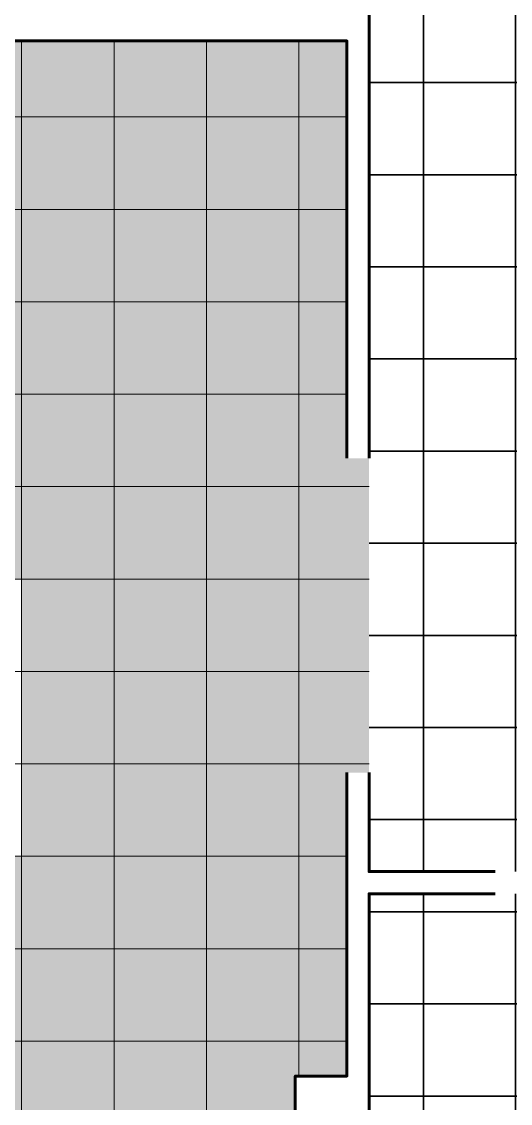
# Model space of a CAD drawing. Header units: millimetres. Extents: x -510890 to 418982, y -118257 to 141350.
# Drawn here: x -63976 to -61332, y -25838 to -19986 of the extents above; entities that cross this region are included whole.
import ezdxf

# ---------------------------------------------------------------- set-up
doc = ezdxf.new("R2010")
doc.units = ezdxf.units.MM
doc.layers.add('АР_Площадь контур', color=220, linetype='Continuous', lineweight=35, plot=False)
pattern_1 = [(90, (2999.9, -126491.3), (-498.475, 0), []), (180, (2999.9, -126491.3), (-6e-14, -498.475), [])]

msp = doc.modelspace()

# ---------------------------------------------------------------- hatches: boundary and pattern name
at = {"layer": 'АР_Площадь контур', "true_color": 0x000000, "transparency": 33554687}
h = msp.add_hatch(dxfattribs=at)
h.set_pattern_fill('ANSI37', color=18, scale=157, angle=45, style=0)
h.set_pattern_definition(pattern_1)
h.paths.add_polyline_path([(-72318.8, -8090.6), (-72318.8, -13690.6), (-62095.9, -13690.6), (-62095.9, -13690.6), (-62095.9, -24584.8), (-59546, -24584.8), (-59546, -20121.9), (-58736, -20121.9, 0.371959), (-50060.9, -11580.6), (-50060.9, -10640.6), (-44215.9, -10640.6), (-44215.9, -8090.6), (-44495.9, -8090.6), (-44495.9, -7690.6), (-44215.9, -7690.6), (-44215.9, -4675.7), (-44965.9, -4675.7), (-44965.9, -1940.6), (-46605.9, -1940.6), (-46605.9, 859.4), (-56095.9, 859.4), (-56095.9, -1970.6), (-50495.9, -1970.6), (-50495.9, -1690.6), (-49973.5, -1690.6), (-49975.9, -8090.6)])
h.paths.add_polyline_path([(-56495.8, -13690.6), (-56495.8, -14090.6), (-56095.8, -14090.6), (-56095.8, -13690.6)], flags=0)
at = {"layer": 'АР_Площадь контур', "lineweight": 5, "ltscale": 300, "true_color": 0xb8b9bc, "transparency": 33554687}
h = msp.add_hatch(color=9, dxfattribs=at)
h.dxf.hatch_style = 1
h.paths.add_polyline_path([(-63975.7, -20090.6), (-64475.7, -20090.6), (-64475.7, -20501.9), (-63975.7, -20501.9)])
h = msp.add_hatch(color=9, dxfattribs=at)
h.dxf.hatch_style = 1
h.paths.add_polyline_path([(-63475.7, -20090.6), (-63975.7, -20090.6), (-63975.7, -20501.9), (-63475.7, -20501.9)])
h = msp.add_hatch(color=9, dxfattribs=at)
h.dxf.hatch_style = 1
h.paths.add_polyline_path([(-62975.7, -20090.6), (-63475.7, -20090.6), (-63475.7, -21001.9), (-62975.7, -21001.9)])
at = {"layer": 'АР_Площадь контур', "lineweight": 5, "ltscale": 300, "transparency": 33554687}
h = msp.add_hatch(color=252, dxfattribs=at)
h.dxf.hatch_style = 1
h.paths.add_polyline_path([(-62475.7, -20090.6), (-62975.7, -20090.6), (-62975.7, -20501.9), (-62475.7, -20501.9)])
at = {"layer": 'АР_Площадь контур', "lineweight": 5, "ltscale": 300, "true_color": 0x828487, "transparency": 33554687}
h = msp.add_hatch(color=252, dxfattribs=at)
h.dxf.hatch_style = 1
h.paths.add_polyline_path([(-62215.8, -20090.6), (-62475.8, -20090.6), (-62475.8, -20501.9), (-62215.8, -20501.9)])
h = msp.add_hatch(color=252, dxfattribs=at)
h.dxf.hatch_style = 1
h.paths.add_polyline_path([(-63975.7, -20501.9), (-64475.7, -20501.9), (-64475.7, -21001.9), (-63975.7, -21001.9)])
h = msp.add_hatch(color=252, dxfattribs=at)
h.dxf.hatch_style = 1
h.paths.add_polyline_path([(-63475.7, -20501.9), (-63975.7, -20501.9), (-63975.7, -21001.9), (-63475.7, -21001.9)])
at = {"layer": 'АР_Площадь контур', "lineweight": 5, "ltscale": 300, "transparency": 33554687}
h = msp.add_hatch(color=252, dxfattribs=at)
h.dxf.hatch_style = 1
h.paths.add_polyline_path([(-62475.7, -20501.9), (-62975.7, -20501.9), (-62975.7, -21001.9), (-62475.7, -21001.9)])
h = msp.add_hatch(color=252, dxfattribs=at)
h.dxf.hatch_style = 1
h.paths.add_polyline_path([(-62215.9, -21001.9), (-62215.8, -20501.9), (-62475.7, -20501.9), (-62475.7, -21001.9)])
h = msp.add_hatch(color=252, dxfattribs=at)
h.dxf.hatch_style = 1
h.paths.add_polyline_path([(-63975.7, -21001.9), (-64475.7, -21001.9), (-64475.7, -22001.9), (-63975.7, -22001.9)])
at = {"layer": 'АР_Площадь контур', "lineweight": 5, "ltscale": 300, "true_color": 0x828487, "transparency": 33554687}
h = msp.add_hatch(color=252, dxfattribs=at)
h.dxf.hatch_style = 1
h.paths.add_polyline_path([(-63475.7, -21001.9), (-63975.7, -21001.9), (-63975.7, -21501.9), (-63475.7, -21501.9)])
at = {"layer": 'АР_Площадь контур', "lineweight": 5, "ltscale": 300, "true_color": 0xb8b9bc, "transparency": 33554687}
h = msp.add_hatch(color=9, dxfattribs=at)
h.dxf.hatch_style = 1
h.paths.add_polyline_path([(-62975.7, -21001.9), (-63475.7, -21001.9), (-63475.7, -21501.9), (-62975.7, -21501.9)])
h = msp.add_hatch(color=9, dxfattribs=at)
h.dxf.hatch_style = 1
h.paths.add_polyline_path([(-62475.7, -21001.9), (-62975.7, -21001.9), (-62975.7, -21501.9), (-62475.7, -21501.9)])
h = msp.add_hatch(color=9, dxfattribs=at)
h.dxf.hatch_style = 1
h.paths.add_polyline_path([(-62215.9, -22001.9), (-62215.9, -21001.9), (-62475.7, -21001.9), (-62475.7, -22001.9)])
at = {"layer": 'АР_Площадь контур', "lineweight": 5, "ltscale": 300, "true_color": 0x828487, "transparency": 33554687}
h = msp.add_hatch(color=252, dxfattribs=at)
h.dxf.hatch_style = 1
h.paths.add_polyline_path([(-63475.7, -21501.9), (-63975.7, -21501.9), (-63975.7, -22001.9), (-63475.7, -22001.9)])
h = msp.add_hatch(color=252, dxfattribs=at)
h.dxf.hatch_style = 1
h.paths.add_polyline_path([(-62975.7, -21501.9), (-63475.7, -21501.9), (-63475.7, -22001.9), (-62975.7, -22001.9)])
h = msp.add_hatch(color=252, dxfattribs=at)
h.dxf.hatch_style = 1
h.paths.add_polyline_path([(-62475.7, -21501.9), (-62975.7, -21501.9), (-62975.7, -22001.9), (-62475.7, -22001.9)])
at = {"layer": 'АР_Площадь контур', "lineweight": 5, "ltscale": 300, "transparency": 33554687}
h = msp.add_hatch(color=252, dxfattribs=at)
h.dxf.hatch_style = 1
h.paths.add_polyline_path([(-63975.7, -22001.9), (-64475.7, -22001.9), (-64475.7, -22501.9), (-63975.7, -22501.9)])
h = msp.add_hatch(color=252, dxfattribs=at)
h.dxf.hatch_style = 1
h.paths.add_polyline_path([(-62975.7, -22001.9), (-63975.7, -22001.9), (-63975.7, -22501.9), (-62975.7, -22501.9)])
at = {"layer": 'АР_Площадь контур', "lineweight": 5, "ltscale": 300, "true_color": 0x828487, "transparency": 33554687}
h = msp.add_hatch(color=252, dxfattribs=at)
h.dxf.hatch_style = 1
h.paths.add_polyline_path([(-62475.7, -22001.9), (-62975.7, -22001.9), (-62975.7, -22501.9), (-62475.7, -22501.9)])
at = {"layer": 'АР_Площадь контур', "lineweight": 5, "ltscale": 300, "true_color": 0xb8b9bc, "transparency": 33554687}
h = msp.add_hatch(color=9, dxfattribs=at)
h.dxf.hatch_style = 1
h.paths.add_polyline_path([(-62095.9, -22501.9), (-62095.9, -22348.6), (-62215.9, -22348.6), (-62215.9, -22001.9), (-62475.7, -22001.9), (-62475.7, -22501.9)])
h = msp.add_hatch(color=9, dxfattribs=at)
h.dxf.hatch_style = 1
h.paths.add_polyline_path([(-63975.7, -22501.9), (-64475.7, -22501.9), (-64475.7, -23001.9), (-63975.7, -23001.9)])
h = msp.add_hatch(color=9, dxfattribs=at)
h.dxf.hatch_style = 1
h.paths.add_polyline_path([(-63475.7, -22501.9), (-63975.7, -22501.9), (-63975.7, -23501.9), (-63475.7, -23501.9)])
at = {"layer": 'АР_Площадь контур', "lineweight": 5, "ltscale": 300, "transparency": 33554687}
h = msp.add_hatch(color=252, dxfattribs=at)
h.dxf.hatch_style = 1
h.paths.add_polyline_path([(-62975.7, -22501.9), (-63475.7, -22501.9), (-63475.7, -22571), (-62975.7, -22571)])
at = {"layer": 'АР_Площадь контур', "lineweight": 5, "ltscale": 300, "true_color": 0x828487, "transparency": 33554687}
h = msp.add_hatch(color=252, dxfattribs=at)
h.dxf.hatch_style = 1
h.paths.add_polyline_path([(-62475.7, -22501.9), (-62975.7, -22501.9), (-62975.7, -22571), (-62475.7, -22571)])
h = msp.add_hatch(color=252, dxfattribs=at)
h.dxf.hatch_style = 1
h.paths.add_polyline_path([(-62095.9, -22571), (-62095.9, -22501.9), (-62475.7, -22501.9), (-62475.7, -22571)])
at = {"layer": 'АР_Площадь контур', "lineweight": 5, "ltscale": 300, "transparency": 33554687}
h = msp.add_hatch(color=252, dxfattribs=at)
h.dxf.hatch_style = 1
h.paths.add_polyline_path([(-62975.7, -22571), (-63475.7, -22571), (-63475.7, -23001.9), (-62975.7, -23001.9)])
at = {"layer": 'АР_Площадь контур', "lineweight": 5, "ltscale": 300, "true_color": 0x828487, "transparency": 33554687}
h = msp.add_hatch(color=252, dxfattribs=at)
h.dxf.hatch_style = 1
h.paths.add_polyline_path([(-62475.7, -22571), (-62975.7, -22571), (-62975.7, -23001.9), (-62475.7, -23001.9)])
h = msp.add_hatch(color=252, dxfattribs=at)
h.dxf.hatch_style = 1
h.paths.add_polyline_path([(-62095.9, -23001.9), (-62095.9, -22571), (-62475.7, -22571), (-62475.7, -23001.9)])
at = {"layer": 'АР_Площадь контур', "lineweight": 5, "ltscale": 300, "transparency": 33554687}
h = msp.add_hatch(color=252, dxfattribs=at)
h.dxf.hatch_style = 1
h.paths.add_polyline_path([(-62975.7, -23001.9), (-63475.7, -23001.9), (-63475.7, -23501.9), (-62975.7, -23501.9)])
h = msp.add_hatch(color=252, dxfattribs=at)
h.dxf.hatch_style = 1
h.paths.add_polyline_path([(-62475.7, -23001.9), (-62975.7, -23001.9), (-62975.7, -23501.9), (-62475.7, -23501.9)])
h = msp.add_hatch(color=252, dxfattribs=at)
h.dxf.hatch_style = 1
h.paths.add_polyline_path([(-62095.9, -23501.9), (-62095.9, -23001.9), (-62475.7, -23001.9), (-62475.7, -23501.9)])
at = {"layer": 'АР_Площадь контур', "lineweight": 5, "ltscale": 300, "true_color": 0xb8b9bc, "transparency": 33554687}
h = msp.add_hatch(color=9, dxfattribs=at)
h.dxf.hatch_style = 1
h.paths.add_polyline_path([(-63475.7, -23501.9), (-63975.7, -23501.9), (-63975.7, -24001.9), (-63475.7, -24001.9)])
h = msp.add_hatch(color=9, dxfattribs=at)
h.dxf.hatch_style = 1
h.paths.add_polyline_path([(-62975.7, -23501.9), (-63475.7, -23501.9), (-63475.7, -24001.9), (-62975.7, -24001.9)])
h = msp.add_hatch(color=9, dxfattribs=at)
h.dxf.hatch_style = 1
h.paths.add_polyline_path([(-62475.7, -23501.9), (-62975.7, -23501.9), (-62975.7, -24501.9), (-62475.7, -24501.9)])
at = {"layer": 'АР_Площадь контур', "lineweight": 5, "ltscale": 300, "transparency": 33554687}
h = msp.add_hatch(color=252, dxfattribs=at)
h.dxf.hatch_style = 1
h.paths.add_polyline_path([(-62095.9, -24001.9), (-62095.9, -23501.9), (-62475.7, -23501.9), (-62475.7, -24001.9)])
at = {"layer": 'АР_Площадь контур', "lineweight": 5, "ltscale": 300, "true_color": 0x828487, "transparency": 33554687}
h = msp.add_hatch(color=252, dxfattribs=at)
h.dxf.hatch_style = 1
h.paths.add_polyline_path([(-63475.8, -24001.9), (-63975.8, -24001.9), (-63975.8, -24501.9), (-63475.8, -24501.9)])
h = msp.add_hatch(color=252, dxfattribs=at)
h.dxf.hatch_style = 1
h.paths.add_polyline_path([(-62975.8, -24001.9), (-63475.8, -24001.9), (-63475.8, -24501.9), (-62975.8, -24501.9)])
at = {"layer": 'АР_Площадь контур', "lineweight": 5, "ltscale": 300, "transparency": 33554687}
h = msp.add_hatch(color=252, dxfattribs=at)
h.dxf.hatch_style = 1
h.paths.add_polyline_path([(-62215.9, -24501.9), (-62215.9, -24048.6), (-62095.9, -24048.6), (-62095.9, -24001.9), (-62475.7, -24001.9), (-62475.7, -24501.9)])
h = msp.add_hatch(color=252, dxfattribs=at)
h.dxf.hatch_style = 1
h.paths.add_polyline_path([(-63975.7, -24501.9), (-64475.7, -24501.9), (-64475.7, -25001.9), (-63975.7, -25001.9)])
h = msp.add_hatch(color=252, dxfattribs=at)
h.dxf.hatch_style = 1
h.paths.add_polyline_path([(-63475.7, -24501.9), (-63975.7, -24501.9), (-63975.7, -25001.9), (-63475.7, -25001.9)])
at = {"layer": 'АР_Площадь контур', "lineweight": 5, "ltscale": 300, "true_color": 0x828487, "transparency": 33554687}
h = msp.add_hatch(color=252, dxfattribs=at)
h.dxf.hatch_style = 1
h.paths.add_polyline_path([(-62975.8, -24501.9), (-63475.8, -24501.9), (-63475.8, -25001.9), (-62975.8, -25001.9)])
at = {"layer": 'АР_Площадь контур', "lineweight": 5, "ltscale": 300, "true_color": 0xb8b9bc, "transparency": 33554687}
h = msp.add_hatch(color=9, dxfattribs=at)
h.dxf.hatch_style = 1
h.paths.add_polyline_path([(-62475.7, -24501.9), (-62975.7, -24501.9), (-62975.7, -25001.9), (-62475.7, -25001.9)])
h = msp.add_hatch(color=9, dxfattribs=at)
h.dxf.hatch_style = 1
h.paths.add_polyline_path([(-62215.9, -25001.9), (-62215.9, -24501.9), (-62475.7, -24501.9), (-62475.7, -25001.9)])
at = {"layer": 'АР_Площадь контур', "true_color": 0x000000, "transparency": 33554687}
h = msp.add_hatch(dxfattribs=at)
h.set_pattern_fill('ANSI37', color=18, scale=157, angle=45, style=0)
h.set_pattern_definition(pattern_1)
h.paths.add_polyline_path([(-59546, -24704.7), (-59546, -27555.6), (-56805.8, -27555.6), (-56805.8, -27575.6), (-56295.9, -27575.6), (-56295.8, -29275.6), (-57525.3, -29275.6), (-57525.2, -32090.5), (-62095.8, -32090.6), (-62095.8, -24704.7)])
at = {"layer": 'АР_Площадь контур', "lineweight": 5, "ltscale": 300, "true_color": 0xb8b9bc, "transparency": 33554687}
h = msp.add_hatch(color=9, dxfattribs=at)
h.dxf.hatch_style = 1
h.paths.add_polyline_path([(-63975.7, -25001.9), (-64475.7, -25001.9), (-64475.7, -26001.9), (-63975.7, -26001.9)])
at = {"layer": 'АР_Площадь контур', "lineweight": 5, "ltscale": 300, "transparency": 33554687}
h = msp.add_hatch(color=252, dxfattribs=at)
h.dxf.hatch_style = 1
h.paths.add_polyline_path([(-63475.7, -25001.9), (-63975.7, -25001.9), (-63975.7, -25501.9), (-63475.7, -25501.9)])
at = {"layer": 'АР_Площадь контур', "lineweight": 5, "ltscale": 300, "true_color": 0x828487, "transparency": 33554687}
h = msp.add_hatch(color=252, dxfattribs=at)
h.dxf.hatch_style = 1
h.paths.add_polyline_path([(-62975.8, -25001.9), (-63475.8, -25001.9), (-63475.8, -25501.9), (-62975.8, -25501.9)])
h = msp.add_hatch(color=252, dxfattribs=at)
h.dxf.hatch_style = 1
h.paths.add_polyline_path([(-62475.8, -25001.9), (-62975.8, -25001.9), (-62975.8, -25501.9), (-62475.8, -25501.9)])
h = msp.add_hatch(color=252, dxfattribs=at)
h.dxf.hatch_style = 1
h.paths.add_polyline_path([(-62215.9, -25501.9), (-62215.9, -25001.9), (-62475.8, -25001.9), (-62475.8, -25501.9)])
at = {"layer": 'АР_Площадь контур', "lineweight": 5, "ltscale": 300, "transparency": 33554687}
h = msp.add_hatch(color=252, dxfattribs=at)
h.dxf.hatch_style = 1
h.paths.add_polyline_path([(-63475.7, -25501.9), (-63975.7, -25501.9), (-63975.7, -26001.9), (-63475.7, -26001.9)])
h = msp.add_hatch(color=252, dxfattribs=at)
h.dxf.hatch_style = 1
h.paths.add_polyline_path([(-62975.7, -25501.9), (-63475.7, -25501.9), (-63475.7, -26001.9), (-62975.7, -26001.9)])
h = msp.add_hatch(color=252, dxfattribs=at)
h.dxf.hatch_style = 1
h.paths.add_polyline_path([(-62495.8, -26001.9), (-62495.8, -25690.6), (-62475.7, -25690.6), (-62475.7, -25501.9), (-62975.7, -25501.9), (-62975.7, -26001.9)])
at = {"layer": 'АР_Площадь контур', "lineweight": 5, "ltscale": 300, "true_color": 0x828487, "transparency": 33554687}
h = msp.add_hatch(color=252, dxfattribs=at)
h.dxf.hatch_style = 1
h.paths.add_polyline_path([(-62475.8, -25690.6), (-62215.9, -25690.6), (-62215.9, -25501.9), (-62475.8, -25501.9)])

# ---------------------------------------------------------------- linework, layer by layer
at = {"layer": 'АР_Площадь контур', "lineweight": 60}
for points in [[(-62095.9, -19015), (-62095.9, -22348.6)], [(-62215.9, -22348.6), (-62215.9, -20090.6), (-73975.7, -20090.6), (-73976, -34501.9)], [(-62215.9, -24048.6), (-62215.9, -25690.6), (-62495.9, -25690.6), (-62495.9, -26090.6), (-62215.9, -26090.6), (-62215.9, -29990.6)], [(-62095.9, -24048.6), (-62095.9, -24584.8), (-61414.4, -24584.8)], [(-61414.4, -24704.8), (-62095.9, -24704.8), (-62095.9, -29990.6)]]:
    msp.add_lwpolyline(points, dxfattribs=at)
at = {"layer": 'АР_Площадь контур', "lineweight": 5, "ltscale": 300}
for points in [[(-64475.7, -20090.6), (-64475.7, -20501.9), (-63975.7, -20501.9)], [(-63975.7, -20501.9), (-63975.7, -20090.6)], [(-63975.7, -20090.6), (-63975.7, -20501.9), (-63475.7, -20501.9)], [(-63475.7, -20501.9), (-63475.7, -20090.6)], [(-63475.7, -20090.6), (-63475.7, -20501.9), (-62975.7, -20501.9)], [(-62975.7, -20501.9), (-62975.7, -20090.6)], [(-62975.7, -20090.6), (-62975.7, -20501.9), (-62475.7, -20501.9)], [(-62475.7, -20501.9), (-62475.7, -20090.6)], [(-62475.7, -20090.6), (-62475.7, -20501.9), (-62215.8, -20501.9)], [(-63975.7, -21001.9), (-63975.7, -20501.9), (-64475.7, -20501.9), (-64475.7, -21001.9), (-63975.7, -21001.9)], [(-63475.7, -21001.9), (-63475.7, -20501.9), (-63975.7, -20501.9), (-63975.7, -21001.9), (-63475.7, -21001.9)], [(-62975.7, -21001.9), (-62975.7, -20501.9), (-63475.7, -20501.9), (-63475.7, -21001.9), (-62975.7, -21001.9)], [(-62475.7, -21001.9), (-62475.7, -20501.9), (-62975.7, -20501.9), (-62975.7, -21001.9), (-62475.7, -21001.9)], [(-62215.8, -20501.9), (-62475.7, -20501.9), (-62475.7, -21001.9), (-62215.9, -21001.9)], [(-63975.7, -21501.9), (-63975.7, -21001.9), (-64475.7, -21001.9), (-64475.7, -21501.9), (-63975.7, -21501.9)], [(-63475.7, -21501.9), (-63475.7, -21001.9), (-63975.7, -21001.9), (-63975.7, -21501.9), (-63475.7, -21501.9)], [(-62975.7, -21501.9), (-62975.7, -21001.9), (-63475.7, -21001.9), (-63475.7, -21501.9), (-62975.7, -21501.9)], [(-62475.7, -21501.9), (-62475.7, -21001.9), (-62975.7, -21001.9), (-62975.7, -21501.9), (-62475.7, -21501.9)], [(-62215.9, -21001.9), (-62475.7, -21001.9), (-62475.7, -21501.9), (-62215.9, -21501.9)], [(-63975.7, -22001.9), (-63975.7, -21501.9), (-64475.7, -21501.9), (-64475.7, -22001.9), (-63975.7, -22001.9)], [(-63475.7, -22001.9), (-63475.7, -21501.9), (-63975.7, -21501.9), (-63975.7, -22001.9), (-63475.7, -22001.9)], [(-62975.7, -22001.9), (-62975.7, -21501.9), (-63475.7, -21501.9), (-63475.7, -22001.9), (-62975.7, -22001.9)], [(-62475.7, -22001.9), (-62475.7, -21501.9), (-62975.7, -21501.9), (-62975.7, -22001.9), (-62475.7, -22001.9)], [(-62215.9, -21501.9), (-62475.7, -21501.9), (-62475.7, -22001.9), (-62215.9, -22001.9)], [(-63975.7, -22501.9), (-63975.7, -22001.9), (-64475.7, -22001.9), (-64475.7, -22501.9), (-63975.7, -22501.9)], [(-63475.7, -22501.9), (-63475.7, -22001.9), (-63975.7, -22001.9), (-63975.7, -22501.9), (-63475.7, -22501.9)], [(-62975.7, -22501.9), (-62975.7, -22001.9), (-63475.7, -22001.9), (-63475.7, -22501.9), (-62975.7, -22501.9)], [(-62475.7, -22501.9), (-62475.7, -22001.9), (-62975.7, -22001.9), (-62975.7, -22501.9), (-62475.7, -22501.9)], [(-62215.9, -22001.9), (-62475.7, -22001.9), (-62475.7, -22501.9), (-62095.9, -22501.9)], [(-63975.7, -23001.9), (-63975.7, -22501.9), (-64475.7, -22501.9), (-64475.7, -23001.9), (-63975.7, -23001.9)], [(-63475.7, -23001.9), (-63475.7, -22501.9), (-63975.7, -22501.9), (-63975.7, -23001.9), (-63475.7, -23001.9)], [(-62975.7, -23001.9), (-62975.7, -22501.9), (-63475.7, -22501.9), (-63475.7, -23001.9), (-62975.7, -23001.9)], [(-62475.7, -23001.9), (-62475.7, -22501.9), (-62975.7, -22501.9), (-62975.7, -23001.9), (-62475.7, -23001.9)], [(-62095.9, -22501.9), (-62475.7, -22501.9), (-62475.7, -23001.9), (-62095.9, -23001.9)], [(-63975.7, -23501.9), (-63975.7, -23001.9), (-64475.7, -23001.9), (-64475.7, -23501.9), (-63975.7, -23501.9)], [(-63475.7, -23501.9), (-63475.7, -23001.9), (-63975.7, -23001.9), (-63975.7, -23501.9), (-63475.7, -23501.9)], [(-62975.7, -23501.9), (-62975.7, -23001.9), (-63475.7, -23001.9), (-63475.7, -23501.9), (-62975.7, -23501.9)], [(-62475.7, -23501.9), (-62475.7, -23001.9), (-62975.7, -23001.9), (-62975.7, -23501.9), (-62475.7, -23501.9)], [(-62095.9, -23001.9), (-62475.7, -23001.9), (-62475.7, -23501.9), (-62095.9, -23501.9)], [(-63975.7, -24001.9), (-63975.7, -23501.9), (-64475.7, -23501.9), (-64475.7, -24001.9), (-63975.7, -24001.9)], [(-63475.7, -24001.9), (-63475.7, -23501.9), (-63975.7, -23501.9), (-63975.7, -24001.9), (-63475.7, -24001.9)], [(-62975.7, -24001.9), (-62975.7, -23501.9), (-63475.7, -23501.9), (-63475.7, -24001.9), (-62975.7, -24001.9)], [(-62475.7, -24001.9), (-62475.7, -23501.9), (-62975.7, -23501.9), (-62975.7, -24001.9), (-62475.7, -24001.9)], [(-62095.9, -23501.9), (-62475.7, -23501.9), (-62475.7, -24001.9), (-62095.9, -24001.9)], [(-63975.7, -24501.9), (-63975.7, -24001.9), (-64475.7, -24001.9), (-64475.7, -24501.9), (-63975.7, -24501.9)], [(-63475.7, -24501.9), (-63475.7, -24001.9), (-63975.7, -24001.9), (-63975.7, -24501.9), (-63475.7, -24501.9)], [(-62975.7, -24501.9), (-62975.7, -24001.9), (-63475.7, -24001.9), (-63475.7, -24501.9), (-62975.7, -24501.9)], [(-62475.7, -24501.9), (-62475.7, -24001.9), (-62975.7, -24001.9), (-62975.7, -24501.9), (-62475.7, -24501.9)], [(-62095.9, -24001.9), (-62475.7, -24001.9), (-62475.7, -24501.9), (-62215.9, -24501.9)], [(-63975.7, -25001.9), (-63975.7, -24501.9), (-64475.7, -24501.9), (-64475.7, -25001.9), (-63975.7, -25001.9)], [(-63475.7, -25001.9), (-63475.7, -24501.9), (-63975.7, -24501.9), (-63975.7, -25001.9), (-63475.7, -25001.9)], [(-62975.7, -25001.9), (-62975.7, -24501.9), (-63475.7, -24501.9), (-63475.7, -25001.9), (-62975.7, -25001.9)], [(-62475.7, -25001.9), (-62475.7, -24501.9), (-62975.7, -24501.9), (-62975.7, -25001.9), (-62475.7, -25001.9)], [(-62215.9, -24501.9), (-62475.7, -24501.9), (-62475.7, -25001.9), (-62215.9, -25001.9)], [(-63975.7, -25501.9), (-63975.7, -25001.9), (-64475.7, -25001.9), (-64475.7, -25501.9), (-63975.7, -25501.9)], [(-63475.7, -25501.9), (-63475.7, -25001.9), (-63975.7, -25001.9), (-63975.7, -25501.9), (-63475.7, -25501.9)], [(-62975.7, -25501.9), (-62975.7, -25001.9), (-63475.7, -25001.9), (-63475.7, -25501.9), (-62975.7, -25501.9)], [(-62475.7, -25501.9), (-62475.7, -25001.9), (-62975.7, -25001.9), (-62975.7, -25501.9), (-62475.7, -25501.9)], [(-62215.9, -25001.9), (-62475.7, -25001.9), (-62475.7, -25501.9), (-62215.9, -25501.9)], [(-63975.7, -26001.9), (-63975.7, -25501.9), (-64475.7, -25501.9), (-64475.7, -26001.9), (-63975.7, -26001.9)], [(-63475.7, -26001.9), (-63475.7, -25501.9), (-63975.7, -25501.9), (-63975.7, -26001.9), (-63475.7, -26001.9)], [(-62975.7, -26001.9), (-62975.7, -25501.9), (-63475.7, -25501.9), (-63475.7, -26001.9), (-62975.7, -26001.9)], [(-62475.7, -25690.6), (-62475.7, -25501.9), (-62975.7, -25501.9), (-62975.7, -26001.9), (-62495.8, -26001.9)], [(-62215.9, -25501.9), (-62475.7, -25501.9), (-62475.7, -25690.6)]]:
    msp.add_lwpolyline(points, dxfattribs=at)

doc.saveas('drawing.dxf')
